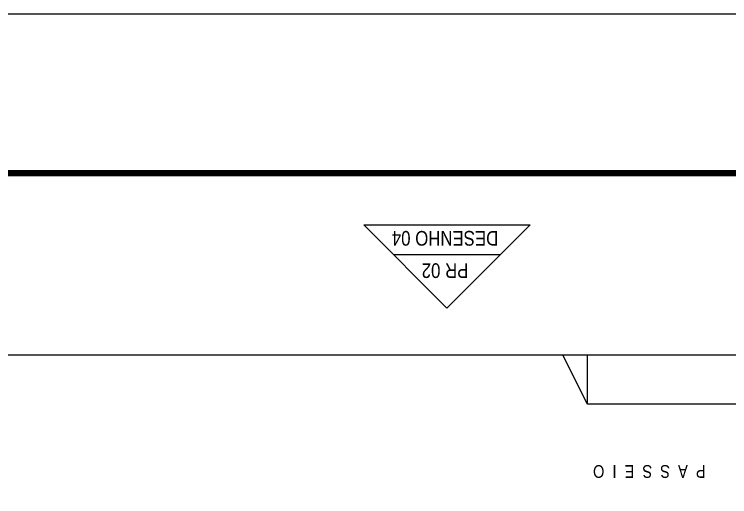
# Model space of a CAD drawing. Header units: millimetres. Extents: x 1904 to 2142, y -1319 to -1235.
# Drawn here: x 2113.16 to 2124.42, y -1242.51 to -1234.92 of the extents above; entities that cross this region are included whole.
import ezdxf
from ezdxf.enums import TextEntityAlignment as Align

# ---------------------------------------------------------------- set-up
doc = ezdxf.new("R2010")
doc.units = ezdxf.units.MM
doc.header["$LTSCALE"] = 30
for name, color, linetype in [('arquitetura', 8, 'CONTINUOUS'), ('E-txt-g', 3, 'CONTINUOUS'), ("PRANCHA - PROJETU'S", 7, 'CONTINUOUS')]:
    doc.layers.add(name, color=color, linetype=linetype)
doc.layers.add('E-Txt-W', color=7, linetype='CONTINUOUS', lineweight=20)
doc.styles.add('ESC 1.100', font='ARIALN.TTF', dxfattribs={"height": 0.2})
doc.styles.add('F2', font='ARIALN.TTF')
doc.styles.add('REG60', font='romans.shx', dxfattribs={"width": 0.8, "height": 0.15})
doc.styles.add('REG80', font='romans.shx', dxfattribs={"width": 0.8, "height": 0.18})

# ---------------------------------------------------------------- blocks, each defined once
blk = doc.blocks.new('TXT-AMB75')
at = {"layer": 'E-txt-g', "style": 'REG80', "width": 0.8, "flags": 8}
blk.add_attdef('TXT', text='', height=0.2, dxfattribs=at).set_placement((0.005, 0.296), align=Align.CENTER)
at = {"layer": 'E-Txt-W', "style": 'REG60', "width": 0.8, "flags": 8}
blk.add_attdef('TXT', text='', height=0.15, dxfattribs=at).set_placement((0.005, 0.027), align=Align.CENTER)
blk = doc.blocks.new('ADFSGASDFG')
at = {"layer": "PRANCHA - PROJETU'S", "color": 1}
blk.add_line((276.578, 107.346), (276.578, 47.946), dxfattribs=at)
at = {"layer": "PRANCHA - PROJETU'S", "color": 4, "const_width": 0.1}
blk.add_lwpolyline([(279.078, 106.346), (359.678, 106.346), (359.678, 48.946), (279.078, 48.946)], close=True, dxfattribs=at)

msp = doc.modelspace()

# ---------------------------------------------------------------- linework, layer by layer
at = {"layer": 'arquitetura'}
for p, q in [((2120.811, -1238.705), (2119.127, -1238.705)), ((2131.259, -1240.286), (2104.643, -1240.286)), ((2122.181, -1241.056), (2121.796, -1240.286)), ((2122.181, -1241.056), (2122.181, -1240.286)), ((2130.652, -1241.056), (2122.181, -1241.056))]:
    msp.add_line(p, q, dxfattribs=at)
msp.add_lwpolyline([(2118.658, -1238.236), (2121.28, -1238.236), (2119.969, -1239.547), (2118.658, -1238.236)], dxfattribs=at)

# ---------------------------------------------------------------- block references
ref = msp.add_blockref('TXT-AMB75', (2123.102, -1241.7), dxfattribs=dict(at, xscale=1.122787736226164, yscale=1.122787736226164, zscale=1.122787736226164, rotation=180))
ref.add_attrib('TXT', 'P  A  S  S  E  I  O', dxfattribs={"layer": 'E-txt-g', "color": 2, "height": 0.20022, "rotation": 180, "style": 'F2'}).set_placement((2123.155, -1242.017), align=Align.CENTER)
at = {"layer": "PRANCHA - PROJETU'S", "color": 1, "rotation": 270}
msp.add_blockref('ADFSGASDFG', (2034.522, -958.341), dxfattribs=at)

# ---------------------------------------------------------------- texts
at = {"layer": 'arquitetura', "char_height": 0.231, "attachment_point": 5, "rotation": 180, "style": 'ESC 1.100'}
for s, insert, width in [('DESENHO 04', (2119.939, -1238.444), 2.22753), ('PR 02', (2119.939, -1238.953), 1.04446)]:
    msp.add_mtext(s, dxfattribs=dict(at, insert=insert, width=width))

doc.saveas('drawing.dxf')
